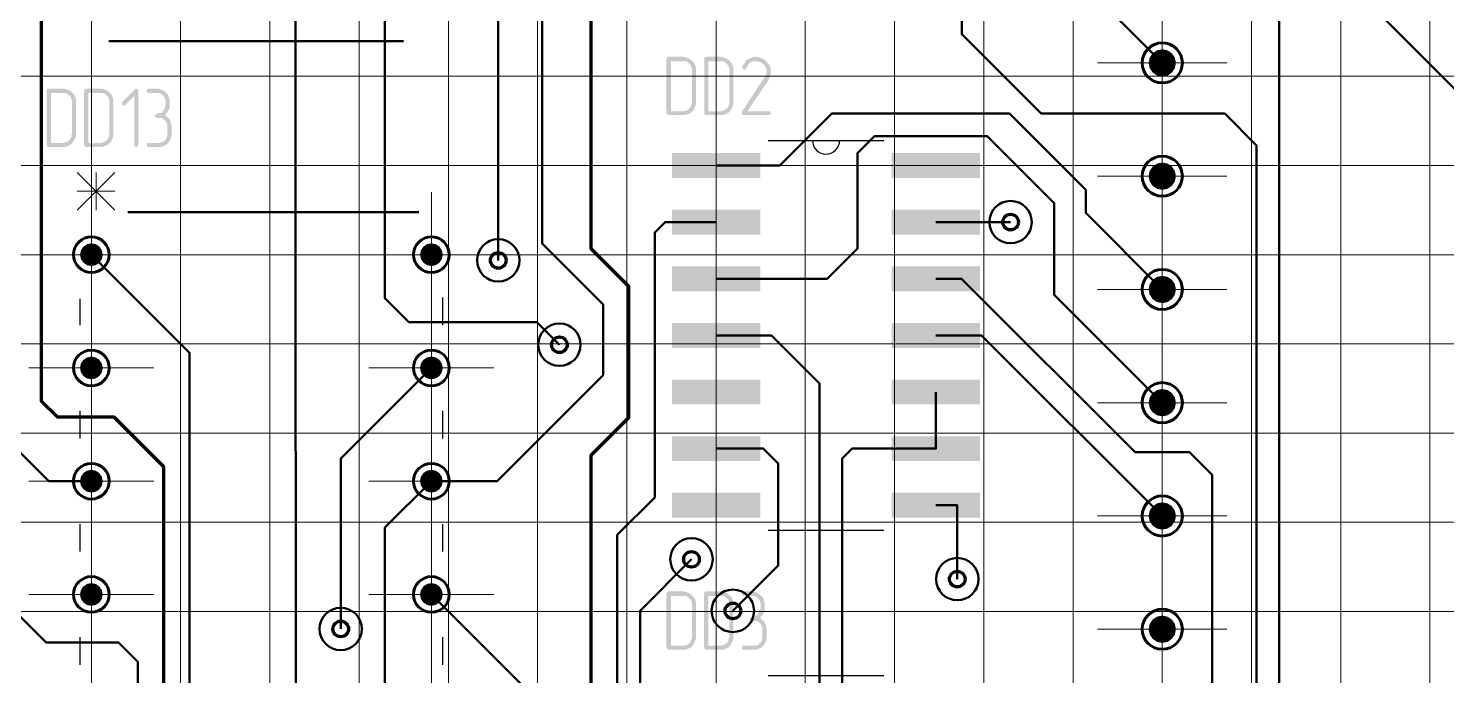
# Model space of a CAD drawing. Extents: x 260 to 1101, y 70 to 664.
# Drawn here: x 508.5 to 572.1, y 451.9 to 480.9 of the extents above; entities that cross this region are included whole.
import ezdxf

# ---------------------------------------------------------------- set-up
doc = ezdxf.new("R2010")
doc.units = 0
doc.header["$MEASUREMENT"] = 0
doc.layers.add('PDF _Геометрия', color=7, linetype='CONTINUOUS')
doc.layers.add('PDF _Сплошная заливка', color=7, linetype='CONTINUOUS')

msp = doc.modelspace()

# ---------------------------------------------------------------- hatches: boundary and pattern name
at = {"layer": 'PDF _Сплошная заливка', "transparency": 33554559}
for points in [[(559.331, 479.386), (558.72, 479.386), (558.766, 479.621), (558.899, 479.819), (559.098, 479.952), (559.331, 479.998)], [(541.155, 479.661), (541.18, 479.661), (541.205, 479.635), (541.256, 479.635), (541.332, 479.61), (541.409, 479.584), (541.459, 479.559), (541.51, 479.534), (541.536, 479.508), (541.586, 479.457), (541.586, 479.457), (541.586, 479.457), (541.612, 479.457), (541.612, 479.432), (541.637, 479.407), (541.637, 479.381), (541.688, 479.33), (541.739, 479.28), (541.764, 479.204), (541.789, 479.153), (541.789, 479.102), (541.789, 479.051), (541.789, 479), (541.789, 479), (541.789, 479), (541.789, 478.975), (541.789, 478.949), (541.789, 478.924), (541.789, 478.899), (541.764, 478.822), (541.764, 478.822), (541.764, 478.822), (541.764, 478.797), (541.739, 478.772), (541.739, 478.746), (541.713, 478.721), (541.688, 478.67), (541.688, 478.619), (540.748, 477.222), (541.688, 477.222), (541.713, 477.222), (541.739, 477.222), (541.764, 477.197), (541.764, 477.197), (541.764, 477.171), (541.789, 477.171), (541.789, 477.146), (541.789, 477.146), (541.789, 477.121), (541.764, 477.095), (541.764, 477.07), (541.764, 477.07), (541.739, 477.07), (541.713, 477.044), (541.688, 477.044), (540.571, 477.044), (540.545, 477.044), (540.545, 477.044), (540.52, 477.07), (540.495, 477.07), (540.495, 477.095), (540.495, 477.121), (540.495, 477.146), (540.495, 477.146), (540.495, 477.171), (540.495, 477.171), (540.495, 477.197), (541.51, 478.746), (541.561, 478.797), (541.586, 478.873), (541.586, 478.873), (541.586, 478.899), (541.586, 478.899), (541.586, 478.924), (541.612, 478.949), (541.612, 479), (541.612, 479.026), (541.612, 479.026), (541.612, 479.051), (541.612, 479.076), (541.586, 479.127), (541.561, 479.178), (541.536, 479.229), (541.51, 479.28), (541.459, 479.33), (541.459, 479.33), (541.434, 479.33), (541.434, 479.356), (541.409, 479.356), (541.383, 479.381), (541.358, 479.407), (541.282, 479.432), (541.282, 479.432), (541.282, 479.432), (541.256, 479.432), (541.231, 479.457), (541.205, 479.457), (541.18, 479.457), (541.104, 479.457), (541.079, 479.457), (541.053, 479.457), (541.028, 479.457), (541.002, 479.457), (540.952, 479.432), (540.901, 479.407), (540.875, 479.381), (540.875, 479.381), (540.85, 479.381), (540.825, 479.356), (540.799, 479.33), (540.774, 479.305), (540.748, 479.254), (540.723, 479.204), (540.698, 479.153), (540.698, 479.153), (540.698, 479.127), (540.672, 479.127), (540.672, 479.102), (540.672, 479.102), (540.647, 479.102), (540.621, 479.102), (540.621, 479.076), (540.596, 479.076), (540.596, 479.102), (540.571, 479.102), (540.545, 479.102), (540.545, 479.102), (540.52, 479.127), (540.52, 479.153), (540.52, 479.178), (540.52, 479.204), (540.52, 479.204), (540.52, 479.229), (540.52, 479.229), (540.545, 479.254), (540.545, 479.28), (540.571, 479.33), (540.621, 479.381), (540.647, 479.457), (540.698, 479.508), (540.774, 479.559), (540.774, 479.559), (540.799, 479.559), (540.825, 479.584), (540.85, 479.61), (540.901, 479.61), (540.977, 479.635), (541.028, 479.661), (541.104, 479.661), (541.129, 479.661)], [(559.331, 479.386), (559.331, 478.774), (559.098, 478.821), (558.899, 478.954), (558.766, 479.152), (558.72, 479.386)], [(513.377, 478.238), (513.402, 478.213), (513.428, 478.213), (513.428, 478.213), (513.428, 478.187), (513.453, 478.162), (513.453, 478.137), (513.453, 475.724), (513.453, 475.698), (513.453, 475.698), (513.428, 475.673), (513.428, 475.647), (513.428, 475.647), (513.402, 475.622), (513.377, 475.622), (513.351, 475.622), (513.351, 475.622), (513.351, 475.622), (513.326, 475.622), (513.301, 475.647), (513.275, 475.647), (513.275, 475.673), (513.275, 475.673), (513.275, 475.724), (513.275, 477.908), (512.869, 477.502), (512.869, 477.502), (512.844, 477.502), (512.818, 477.476), (512.793, 477.476), (512.793, 477.476), (512.767, 477.476), (512.742, 477.502), (512.742, 477.502), (512.717, 477.527), (512.717, 477.527), (512.717, 477.552), (512.717, 477.578), (512.717, 477.578), (512.717, 477.603), (512.717, 477.603), (512.742, 477.654), (513.301, 478.213), (513.301, 478.213), (513.301, 478.213), (513.326, 478.238), (513.351, 478.238), (513.351, 478.238)], [(514.316, 478.238), (514.367, 478.213), (514.418, 478.213), (514.494, 478.187), (514.545, 478.162), (514.621, 478.111), (514.646, 478.086), (514.672, 478.06), (514.697, 478.06), (514.697, 478.06), (514.697, 478.035), (514.723, 478.01), (514.773, 477.959), (514.799, 477.908), (514.824, 477.832), (514.849, 477.756), (514.849, 477.705), (514.849, 477.679), (514.849, 477.476), (514.849, 477.425), (514.849, 477.375), (514.824, 477.349), (514.824, 477.349), (514.824, 477.349), (514.824, 477.324), (514.824, 477.324), (514.824, 477.273), (514.799, 477.248), (514.799, 477.248), (514.773, 477.222), (514.773, 477.197), (514.748, 477.171), (514.723, 477.146), (514.697, 477.121), (514.672, 477.07), (514.646, 477.044), (514.646, 477.044), (514.672, 477.044), (514.672, 477.019), (514.723, 476.994), (514.748, 476.968), (514.773, 476.943), (514.824, 476.892), (514.849, 476.841), (514.849, 476.841), (514.875, 476.816), (514.875, 476.79), (514.9, 476.765), (514.9, 476.714), (514.926, 476.664), (514.926, 476.613), (514.951, 476.562), (514.951, 476.181), (514.951, 476.181), (514.951, 476.155), (514.951, 476.155), (514.926, 476.13), (514.926, 476.105), (514.926, 476.054), (514.9, 475.978), (514.875, 475.901), (514.824, 475.851), (514.799, 475.8), (514.773, 475.774), (514.773, 475.774), (514.748, 475.749), (514.697, 475.724), (514.672, 475.698), (514.596, 475.673), (514.545, 475.647), (514.469, 475.622), (514.418, 475.622), (514.392, 475.622), (513.91, 475.622), (513.885, 475.622), (513.859, 475.622), (513.834, 475.647), (513.834, 475.647), (513.834, 475.673), (513.834, 475.698), (513.808, 475.724), (513.808, 475.724), (513.834, 475.724), (513.834, 475.749), (513.834, 475.774), (513.859, 475.774), (513.859, 475.8), (513.885, 475.8), (513.91, 475.8), (514.418, 475.8), (514.443, 475.825), (514.469, 475.825), (514.519, 475.825), (514.57, 475.851), (514.596, 475.876), (514.646, 475.927), (514.646, 475.927), (514.672, 475.927), (514.672, 475.952), (514.697, 475.978), (514.723, 476.029), (514.723, 476.079), (514.748, 476.13), (514.748, 476.181), (514.748, 476.562), (514.748, 476.562), (514.748, 476.587), (514.748, 476.613), (514.748, 476.638), (514.723, 476.689), (514.697, 476.74), (514.672, 476.765), (514.646, 476.816), (514.646, 476.816), (514.621, 476.841), (514.596, 476.841), (514.57, 476.867), (514.545, 476.892), (514.494, 476.917), (514.443, 476.917), (514.392, 476.917), (514.291, 476.917), (514.265, 476.943), (514.24, 476.943), (514.215, 476.943), (514.215, 476.968), (514.215, 476.968), (514.189, 476.994), (514.189, 477.019), (514.189, 477.019), (514.189, 477.044), (514.215, 477.044), (514.215, 477.07), (514.215, 477.07), (514.24, 477.095), (514.265, 477.095), (514.291, 477.121), (514.316, 477.121), (514.342, 477.121), (514.392, 477.121), (514.418, 477.146), (514.469, 477.146), (514.519, 477.171), (514.545, 477.222), (514.545, 477.222), (514.57, 477.248), (514.596, 477.248), (514.596, 477.299), (514.621, 477.324), (514.646, 477.375), (514.646, 477.425), (514.672, 477.476), (514.672, 477.679), (514.672, 477.679), (514.672, 477.705), (514.646, 477.73), (514.646, 477.756), (514.646, 477.806), (514.621, 477.857), (514.596, 477.883), (514.545, 477.934), (514.545, 477.934), (514.519, 477.959), (514.519, 477.959), (514.469, 477.984), (514.443, 478.01), (514.392, 478.035), (514.342, 478.035), (514.291, 478.035), (513.91, 478.035), (513.885, 478.06), (513.859, 478.06), (513.834, 478.06), (513.834, 478.086), (513.834, 478.086), (513.834, 478.111), (513.808, 478.137), (513.808, 478.137), (513.834, 478.162), (513.834, 478.162), (513.834, 478.187), (513.859, 478.213), (513.859, 478.213), (513.885, 478.213), (513.91, 478.238)], [(559.331, 474.306), (558.72, 474.306), (558.766, 474.541), (558.899, 474.739), (559.098, 474.872), (559.331, 474.918)], [(559.331, 474.306), (559.331, 473.694), (559.098, 473.741), (558.899, 473.874), (558.766, 474.072), (558.72, 474.306)], [(511.348, 470.786), (511.348, 471.296), (511.543, 471.257), (511.709, 471.147), (511.819, 470.981), (511.858, 470.786)], [(526.583, 470.786), (526.583, 471.296), (526.778, 471.257), (526.943, 471.147), (527.054, 470.981), (527.093, 470.786)], [(511.348, 470.786), (511.348, 470.276), (511.153, 470.315), (510.988, 470.426), (510.878, 470.591), (510.839, 470.786)], [(526.583, 470.786), (526.583, 470.276), (526.388, 470.315), (526.223, 470.426), (526.112, 470.591), (526.073, 470.786)], [(559.331, 469.226), (558.72, 469.226), (558.766, 469.461), (558.899, 469.659), (559.098, 469.791), (559.331, 469.838)], [(559.331, 469.226), (559.331, 468.614), (559.098, 468.661), (558.899, 468.794), (558.766, 468.992), (558.72, 469.226)], [(511.348, 465.706), (511.348, 466.216), (511.543, 466.177), (511.709, 466.067), (511.819, 465.901), (511.858, 465.706)], [(526.583, 465.706), (526.583, 466.216), (526.778, 466.177), (526.943, 466.067), (527.054, 465.901), (527.093, 465.706)], [(511.348, 465.706), (511.348, 465.196), (511.153, 465.235), (510.988, 465.346), (510.878, 465.511), (510.839, 465.706)], [(526.583, 465.706), (526.583, 465.196), (526.388, 465.235), (526.223, 465.346), (526.112, 465.511), (526.073, 465.706)], [(559.331, 464.146), (558.72, 464.146), (558.766, 464.381), (558.899, 464.579), (559.098, 464.711), (559.331, 464.758)], [(559.331, 464.146), (559.331, 463.534), (559.098, 463.581), (558.899, 463.714), (558.766, 463.912), (558.72, 464.146)], [(511.348, 460.626), (511.348, 461.136), (511.543, 461.097), (511.709, 460.987), (511.819, 460.821), (511.858, 460.626)], [(526.583, 460.626), (526.583, 461.136), (526.778, 461.097), (526.943, 460.987), (527.054, 460.821), (527.093, 460.626)], [(511.348, 460.626), (511.348, 460.116), (511.153, 460.155), (510.988, 460.266), (510.878, 460.431), (510.839, 460.626)], [(526.583, 460.626), (526.583, 460.116), (526.388, 460.155), (526.223, 460.266), (526.112, 460.431), (526.073, 460.626)], [(559.331, 459.066), (558.72, 459.066), (558.766, 459.301), (558.899, 459.499), (559.098, 459.631), (559.331, 459.678)], [(559.331, 459.066), (559.331, 458.454), (559.098, 458.501), (558.899, 458.634), (558.766, 458.832), (558.72, 459.066)], [(511.348, 455.546), (511.348, 456.056), (511.543, 456.017), (511.709, 455.907), (511.819, 455.741), (511.858, 455.546)], [(526.583, 455.546), (526.583, 456.056), (526.778, 456.017), (526.943, 455.907), (527.054, 455.741), (527.093, 455.546)], [(540.977, 455.683), (541.028, 455.658), (541.079, 455.658), (541.155, 455.632), (541.205, 455.607), (541.282, 455.556), (541.307, 455.531), (541.332, 455.505), (541.358, 455.505), (541.358, 455.505), (541.358, 455.48), (541.409, 455.455), (541.434, 455.404), (541.459, 455.353), (541.485, 455.277), (541.51, 455.2), (541.51, 455.15), (541.51, 455.124), (541.51, 454.921), (541.51, 454.87), (541.51, 454.819), (541.485, 454.794), (541.485, 454.794), (541.485, 454.794), (541.485, 454.769), (541.485, 454.769), (541.485, 454.718), (541.459, 454.692), (541.459, 454.692), (541.434, 454.667), (541.434, 454.642), (541.409, 454.616), (541.409, 454.591), (541.358, 454.565), (541.332, 454.515), (541.307, 454.489), (541.307, 454.489), (541.332, 454.489), (541.332, 454.464), (541.383, 454.438), (541.409, 454.413), (541.434, 454.388), (541.485, 454.337), (541.51, 454.286), (541.51, 454.286), (541.536, 454.261), (541.536, 454.235), (541.561, 454.21), (541.561, 454.159), (541.586, 454.108), (541.586, 454.057), (541.612, 454.007), (541.612, 453.626), (541.612, 453.626), (541.612, 453.6), (541.612, 453.6), (541.586, 453.575), (541.586, 453.549), (541.586, 453.499), (541.561, 453.422), (541.536, 453.346), (541.485, 453.295), (541.459, 453.245), (541.434, 453.219), (541.434, 453.219), (541.409, 453.194), (541.358, 453.168), (541.332, 453.143), (541.256, 453.118), (541.205, 453.092), (541.129, 453.067), (541.079, 453.067), (541.053, 453.067), (540.571, 453.067), (540.545, 453.067), (540.52, 453.067), (540.495, 453.092), (540.495, 453.092), (540.495, 453.118), (540.495, 453.143), (540.495, 453.168), (540.495, 453.168), (540.495, 453.168), (540.495, 453.194), (540.495, 453.219), (540.52, 453.219), (540.52, 453.245), (540.545, 453.245), (540.571, 453.245), (541.079, 453.245), (541.104, 453.27), (541.129, 453.27), (541.18, 453.27), (541.231, 453.295), (541.256, 453.321), (541.307, 453.372), (541.307, 453.372), (541.332, 453.372), (541.332, 453.397), (541.358, 453.422), (541.383, 453.473), (541.409, 453.524), (541.409, 453.575), (541.409, 453.626), (541.409, 454.007), (541.409, 454.007), (541.409, 454.032), (541.409, 454.057), (541.409, 454.083), (541.383, 454.134), (541.358, 454.184), (541.332, 454.21), (541.307, 454.261), (541.307, 454.261), (541.282, 454.286), (541.256, 454.286), (541.231, 454.311), (541.205, 454.337), (541.155, 454.362), (541.104, 454.362), (541.053, 454.362), (540.952, 454.362), (540.926, 454.388), (540.901, 454.388), (540.875, 454.388), (540.875, 454.413), (540.875, 454.413), (540.85, 454.438), (540.85, 454.464), (540.85, 454.464), (540.85, 454.489), (540.875, 454.489), (540.875, 454.515), (540.875, 454.515), (540.901, 454.54), (540.926, 454.54), (540.952, 454.565), (540.977, 454.565), (541.002, 454.565), (541.053, 454.565), (541.079, 454.591), (541.129, 454.591), (541.18, 454.616), (541.205, 454.667), (541.205, 454.667), (541.231, 454.692), (541.256, 454.692), (541.256, 454.743), (541.282, 454.769), (541.307, 454.819), (541.307, 454.87), (541.332, 454.921), (541.332, 455.124), (541.332, 455.124), (541.332, 455.15), (541.307, 455.175), (541.307, 455.2), (541.307, 455.251), (541.282, 455.302), (541.256, 455.327), (541.205, 455.378), (541.205, 455.378), (541.205, 455.404), (541.18, 455.404), (541.129, 455.429), (541.104, 455.455), (541.053, 455.48), (541.002, 455.48), (540.952, 455.48), (540.571, 455.48), (540.545, 455.505), (540.52, 455.505), (540.495, 455.505), (540.495, 455.531), (540.495, 455.531), (540.495, 455.556), (540.495, 455.581), (540.495, 455.581), (540.495, 455.607), (540.495, 455.607), (540.495, 455.632), (540.52, 455.658), (540.52, 455.658), (540.545, 455.658), (540.571, 455.683)], [(511.348, 455.546), (511.348, 455.036), (511.153, 455.075), (510.988, 455.186), (510.878, 455.351), (510.839, 455.546)], [(526.583, 455.546), (526.583, 455.036), (526.388, 455.075), (526.223, 455.186), (526.112, 455.351), (526.073, 455.546)], [(559.331, 453.986), (558.72, 453.986), (558.766, 454.22), (558.899, 454.419), (559.098, 454.551), (559.331, 454.598)], [(559.331, 453.986), (559.331, 453.374), (559.098, 453.421), (558.899, 453.554), (558.766, 453.752), (558.72, 453.986)]]:
    msp.add_hatch(color=256, dxfattribs=at).paths.add_polyline_path(points)
at = {"layer": 'PDF _Сплошная заливка', "true_color": 0xffffff, "transparency": 33554559}
for points in [[(559.331, 479.998), (559.566, 479.952), (559.764, 479.819), (559.897, 479.621), (559.943, 479.386), (559.331, 479.386)], [(559.943, 479.386), (559.897, 479.152), (559.764, 478.954), (559.566, 478.821), (559.331, 478.774), (559.331, 479.386)], [(559.331, 474.918), (559.566, 474.872), (559.764, 474.739), (559.897, 474.541), (559.943, 474.306), (559.331, 474.306)], [(559.943, 474.306), (559.897, 474.072), (559.764, 473.874), (559.566, 473.741), (559.331, 473.694), (559.331, 474.306)], [(510.839, 470.786), (510.878, 470.981), (510.988, 471.147), (511.153, 471.257), (511.348, 471.296), (511.348, 470.786)], [(526.073, 470.786), (526.112, 470.981), (526.223, 471.147), (526.388, 471.257), (526.583, 471.296), (526.583, 470.786)], [(511.858, 470.786), (511.819, 470.591), (511.709, 470.426), (511.543, 470.315), (511.348, 470.276), (511.348, 470.786)], [(527.093, 470.786), (527.054, 470.591), (526.943, 470.426), (526.778, 470.315), (526.583, 470.276), (526.583, 470.786)], [(559.331, 469.838), (559.566, 469.791), (559.764, 469.659), (559.897, 469.461), (559.943, 469.226), (559.331, 469.226)], [(559.943, 469.226), (559.897, 468.992), (559.764, 468.794), (559.566, 468.661), (559.331, 468.614), (559.331, 469.226)], [(510.839, 465.706), (510.878, 465.901), (510.988, 466.067), (511.153, 466.177), (511.348, 466.216), (511.348, 465.706)], [(526.073, 465.706), (526.112, 465.901), (526.223, 466.067), (526.388, 466.177), (526.583, 466.216), (526.583, 465.706)], [(511.858, 465.706), (511.819, 465.511), (511.709, 465.346), (511.543, 465.235), (511.348, 465.196), (511.348, 465.706)], [(527.093, 465.706), (527.054, 465.511), (526.943, 465.346), (526.778, 465.235), (526.583, 465.196), (526.583, 465.706)], [(559.331, 464.758), (559.566, 464.711), (559.764, 464.579), (559.897, 464.381), (559.943, 464.146), (559.331, 464.146)], [(559.943, 464.146), (559.897, 463.912), (559.764, 463.714), (559.566, 463.581), (559.331, 463.534), (559.331, 464.146)], [(510.839, 460.626), (510.878, 460.821), (510.988, 460.987), (511.153, 461.097), (511.348, 461.136), (511.348, 460.626)], [(526.073, 460.626), (526.112, 460.821), (526.223, 460.987), (526.388, 461.097), (526.583, 461.136), (526.583, 460.626)], [(511.858, 460.626), (511.819, 460.431), (511.709, 460.266), (511.543, 460.155), (511.348, 460.116), (511.348, 460.626)], [(527.093, 460.626), (527.054, 460.431), (526.943, 460.266), (526.778, 460.155), (526.583, 460.116), (526.583, 460.626)], [(559.331, 459.678), (559.566, 459.631), (559.764, 459.499), (559.897, 459.301), (559.943, 459.066), (559.331, 459.066)], [(559.943, 459.066), (559.897, 458.832), (559.764, 458.634), (559.566, 458.501), (559.331, 458.454), (559.331, 459.066)], [(510.839, 455.546), (510.878, 455.741), (510.988, 455.907), (511.153, 456.017), (511.348, 456.056), (511.348, 455.546)], [(526.073, 455.546), (526.112, 455.741), (526.223, 455.907), (526.388, 456.017), (526.583, 456.056), (526.583, 455.546)], [(511.858, 455.546), (511.819, 455.351), (511.709, 455.186), (511.543, 455.075), (511.348, 455.036), (511.348, 455.546)], [(527.093, 455.546), (527.054, 455.351), (526.943, 455.186), (526.778, 455.075), (526.583, 455.036), (526.583, 455.546)], [(559.331, 454.598), (559.566, 454.551), (559.764, 454.419), (559.897, 454.22), (559.943, 453.986), (559.331, 453.986)], [(559.943, 453.986), (559.897, 453.752), (559.764, 453.554), (559.566, 453.421), (559.331, 453.374), (559.331, 453.986)]]:
    msp.add_hatch(color=7, dxfattribs=at).paths.add_polyline_path(points)
at = {"layer": 'PDF _Сплошная заливка', "transparency": 33554559}
h = msp.add_hatch(color=256, dxfattribs=at)
h.paths.add_polyline_path([(537.879, 479.457), (537.321, 479.457), (537.321, 477.222), (537.905, 477.222), (537.93, 477.248), (537.955, 477.248), (538.006, 477.248), (538.057, 477.273), (538.082, 477.299), (538.133, 477.324), (538.133, 477.349), (538.159, 477.349), (538.184, 477.375), (538.184, 477.4), (538.209, 477.451), (538.235, 477.502), (538.26, 477.552), (538.26, 477.603), (538.26, 479.102), (538.26, 479.102), (538.26, 479.127), (538.235, 479.153), (538.235, 479.178), (538.235, 479.229), (538.209, 479.28), (538.184, 479.305), (538.133, 479.356), (538.133, 479.356), (538.133, 479.381), (538.108, 479.381), (538.057, 479.407), (538.032, 479.432), (537.981, 479.457), (537.93, 479.457)], flags=0)
h.paths.add_polyline_path([(537.905, 479.661), (537.955, 479.635), (538.006, 479.635), (538.082, 479.61), (538.133, 479.584), (538.209, 479.534), (538.235, 479.508), (538.26, 479.483), (538.285, 479.483), (538.285, 479.483), (538.285, 479.457), (538.311, 479.432), (538.362, 479.381), (538.387, 479.33), (538.412, 479.254), (538.438, 479.178), (538.438, 479.127), (538.438, 479.102), (538.438, 477.603), (538.438, 477.603), (538.438, 477.578), (538.438, 477.578), (538.438, 477.552), (538.438, 477.527), (538.412, 477.476), (538.387, 477.4), (538.362, 477.349), (538.336, 477.273), (538.311, 477.248), (538.26, 477.197), (538.26, 477.197), (538.235, 477.171), (538.209, 477.146), (538.159, 477.121), (538.108, 477.095), (538.032, 477.07), (537.955, 477.044), (537.93, 477.044), (537.879, 477.044), (537.219, 477.044), (537.194, 477.044), (537.168, 477.044), (537.168, 477.07), (537.143, 477.095), (537.143, 477.121), (537.117, 477.146), (537.117, 479.559), (537.117, 479.559), (537.117, 479.559), (537.143, 479.584), (537.143, 479.61), (537.143, 479.635), (537.168, 479.635), (537.194, 479.661), (537.219, 479.661)], flags=0)
h = msp.add_hatch(color=256, dxfattribs=at)
h.paths.add_polyline_path([(539.555, 479.457), (538.996, 479.457), (538.996, 477.222), (539.58, 477.222), (539.606, 477.248), (539.631, 477.248), (539.682, 477.248), (539.733, 477.273), (539.758, 477.299), (539.809, 477.324), (539.809, 477.349), (539.834, 477.349), (539.86, 477.375), (539.885, 477.4), (539.885, 477.451), (539.91, 477.502), (539.936, 477.552), (539.936, 477.603), (539.936, 479.102), (539.936, 479.102), (539.936, 479.127), (539.91, 479.153), (539.91, 479.178), (539.91, 479.229), (539.885, 479.28), (539.86, 479.305), (539.809, 479.356), (539.809, 479.356), (539.809, 479.381), (539.784, 479.381), (539.733, 479.407), (539.707, 479.432), (539.657, 479.457), (539.606, 479.457)], flags=0)
h.paths.add_polyline_path([(539.58, 479.661), (539.631, 479.635), (539.682, 479.635), (539.758, 479.61), (539.809, 479.584), (539.885, 479.534), (539.91, 479.508), (539.936, 479.483), (539.961, 479.483), (539.961, 479.483), (539.961, 479.457), (539.987, 479.432), (540.037, 479.381), (540.063, 479.33), (540.088, 479.254), (540.114, 479.178), (540.114, 479.127), (540.114, 479.102), (540.114, 477.603), (540.114, 477.603), (540.114, 477.578), (540.114, 477.578), (540.114, 477.552), (540.114, 477.527), (540.088, 477.476), (540.063, 477.4), (540.037, 477.349), (540.012, 477.273), (539.987, 477.248), (539.936, 477.197), (539.936, 477.197), (539.91, 477.171), (539.885, 477.146), (539.834, 477.121), (539.784, 477.095), (539.707, 477.07), (539.631, 477.044), (539.606, 477.044), (539.555, 477.044), (538.895, 477.044), (538.869, 477.044), (538.844, 477.044), (538.844, 477.07), (538.819, 477.095), (538.819, 477.121), (538.819, 477.146), (538.819, 479.559), (538.819, 479.559), (538.819, 479.559), (538.819, 479.584), (538.819, 479.61), (538.819, 479.635), (538.844, 479.635), (538.869, 479.661), (538.895, 479.661)], flags=0)
h = msp.add_hatch(color=256, dxfattribs=at)
h.paths.add_polyline_path([(510.101, 478.035), (509.543, 478.035), (509.543, 475.8), (510.127, 475.8), (510.152, 475.825), (510.177, 475.825), (510.228, 475.825), (510.279, 475.851), (510.304, 475.876), (510.355, 475.901), (510.355, 475.927), (510.381, 475.927), (510.381, 475.952), (510.406, 475.978), (510.431, 476.029), (510.457, 476.079), (510.457, 476.13), (510.482, 476.181), (510.482, 477.679), (510.482, 477.679), (510.482, 477.705), (510.457, 477.73), (510.457, 477.756), (510.457, 477.806), (510.431, 477.857), (510.406, 477.883), (510.355, 477.934), (510.355, 477.934), (510.33, 477.959), (510.304, 477.959), (510.279, 477.984), (510.254, 478.01), (510.203, 478.035), (510.152, 478.035)], flags=0)
h.paths.add_polyline_path([(510.127, 478.238), (510.177, 478.213), (510.228, 478.213), (510.279, 478.187), (510.355, 478.162), (510.431, 478.111), (510.457, 478.086), (510.482, 478.06), (510.482, 478.06), (510.508, 478.06), (510.508, 478.035), (510.533, 478.01), (510.584, 477.959), (510.609, 477.908), (510.635, 477.832), (510.66, 477.756), (510.66, 477.705), (510.66, 477.679), (510.66, 476.181), (510.66, 476.181), (510.66, 476.155), (510.66, 476.155), (510.66, 476.13), (510.66, 476.105), (510.635, 476.054), (510.609, 475.978), (510.584, 475.927), (510.533, 475.851), (510.508, 475.825), (510.482, 475.774), (510.482, 475.774), (510.457, 475.749), (510.431, 475.724), (510.381, 475.698), (510.33, 475.673), (510.254, 475.647), (510.177, 475.622), (510.127, 475.622), (510.101, 475.622), (509.416, 475.622), (509.416, 475.622), (509.39, 475.622), (509.39, 475.647), (509.365, 475.673), (509.365, 475.698), (509.34, 475.724), (509.34, 478.137), (509.34, 478.137), (509.34, 478.137), (509.365, 478.162), (509.365, 478.187), (509.365, 478.213), (509.39, 478.213), (509.416, 478.238), (509.441, 478.238)], flags=0)
h = msp.add_hatch(color=256, dxfattribs=at)
h.paths.add_polyline_path([(511.777, 478.035), (511.219, 478.035), (511.219, 475.8), (511.803, 475.8), (511.828, 475.825), (511.853, 475.825), (511.904, 475.825), (511.955, 475.851), (511.98, 475.876), (512.031, 475.901), (512.031, 475.927), (512.056, 475.927), (512.082, 475.952), (512.082, 475.978), (512.107, 476.029), (512.133, 476.079), (512.133, 476.13), (512.158, 476.181), (512.158, 477.679), (512.158, 477.679), (512.158, 477.705), (512.133, 477.73), (512.133, 477.756), (512.133, 477.806), (512.107, 477.857), (512.082, 477.883), (512.031, 477.934), (512.031, 477.934), (512.006, 477.959), (511.98, 477.959), (511.955, 477.984), (511.929, 478.01), (511.879, 478.035), (511.828, 478.035)], flags=0)
h.paths.add_polyline_path([(511.803, 478.238), (511.853, 478.213), (511.904, 478.213), (511.955, 478.187), (512.031, 478.162), (512.107, 478.111), (512.133, 478.086), (512.158, 478.06), (512.158, 478.06), (512.183, 478.06), (512.183, 478.035), (512.209, 478.01), (512.26, 477.959), (512.285, 477.908), (512.31, 477.832), (512.336, 477.756), (512.336, 477.705), (512.336, 477.679), (512.336, 476.181), (512.336, 476.181), (512.336, 476.155), (512.336, 476.155), (512.336, 476.13), (512.336, 476.105), (512.31, 476.054), (512.285, 475.978), (512.26, 475.927), (512.234, 475.851), (512.183, 475.825), (512.158, 475.774), (512.158, 475.774), (512.133, 475.749), (512.107, 475.724), (512.056, 475.698), (512.006, 475.673), (511.929, 475.647), (511.853, 475.622), (511.803, 475.622), (511.777, 475.622), (511.092, 475.622), (511.092, 475.622), (511.066, 475.622), (511.066, 475.647), (511.041, 475.673), (511.041, 475.698), (511.015, 475.724), (511.015, 478.137), (511.015, 478.137), (511.015, 478.137), (511.041, 478.162), (511.041, 478.187), (511.041, 478.213), (511.066, 478.213), (511.092, 478.238), (511.117, 478.238)], flags=0)
h = msp.add_hatch(color=256, dxfattribs=at)
h.paths.add_polyline_path([(537.879, 455.48), (537.321, 455.48), (537.321, 453.245), (537.905, 453.245), (537.93, 453.27), (537.955, 453.27), (538.006, 453.27), (538.057, 453.295), (538.082, 453.321), (538.133, 453.346), (538.133, 453.372), (538.159, 453.372), (538.184, 453.397), (538.184, 453.422), (538.209, 453.473), (538.235, 453.524), (538.235, 453.575), (538.26, 453.626), (538.26, 455.124), (538.26, 455.124), (538.26, 455.15), (538.235, 455.175), (538.235, 455.2), (538.235, 455.251), (538.209, 455.302), (538.184, 455.327), (538.133, 455.378), (538.133, 455.378), (538.108, 455.404), (538.082, 455.404), (538.057, 455.429), (538.032, 455.455), (537.981, 455.48), (537.93, 455.48)], flags=0)
h.paths.add_polyline_path([(537.905, 455.683), (537.955, 455.658), (538.006, 455.658), (538.057, 455.632), (538.133, 455.607), (538.209, 455.556), (538.235, 455.531), (538.26, 455.505), (538.26, 455.505), (538.285, 455.505), (538.285, 455.48), (538.311, 455.455), (538.362, 455.404), (538.387, 455.353), (538.412, 455.277), (538.438, 455.2), (538.438, 455.15), (538.438, 455.124), (538.438, 453.626), (538.438, 453.626), (538.438, 453.6), (538.438, 453.6), (538.438, 453.575), (538.438, 453.549), (538.412, 453.499), (538.387, 453.422), (538.362, 453.372), (538.336, 453.295), (538.285, 453.27), (538.26, 453.219), (538.26, 453.219), (538.235, 453.194), (538.209, 453.168), (538.159, 453.143), (538.108, 453.118), (538.032, 453.092), (537.955, 453.067), (537.905, 453.067), (537.879, 453.067), (537.194, 453.067), (537.194, 453.067), (537.168, 453.067), (537.168, 453.092), (537.143, 453.118), (537.143, 453.143), (537.117, 453.168), (537.117, 455.581), (537.117, 455.581), (537.117, 455.581), (537.143, 455.607), (537.143, 455.632), (537.143, 455.658), (537.168, 455.658), (537.194, 455.683), (537.219, 455.683)], flags=0)
h = msp.add_hatch(color=256, dxfattribs=at)
h.paths.add_polyline_path([(539.555, 455.48), (538.996, 455.48), (538.996, 453.245), (539.58, 453.245), (539.606, 453.27), (539.631, 453.27), (539.682, 453.27), (539.733, 453.295), (539.758, 453.321), (539.809, 453.346), (539.809, 453.372), (539.834, 453.372), (539.86, 453.397), (539.86, 453.422), (539.885, 453.473), (539.91, 453.524), (539.91, 453.575), (539.936, 453.626), (539.936, 455.124), (539.936, 455.124), (539.936, 455.15), (539.91, 455.175), (539.91, 455.2), (539.91, 455.251), (539.885, 455.302), (539.86, 455.327), (539.809, 455.378), (539.809, 455.378), (539.809, 455.404), (539.784, 455.404), (539.733, 455.429), (539.707, 455.455), (539.657, 455.48), (539.606, 455.48)], flags=0)
h.paths.add_polyline_path([(539.58, 455.683), (539.631, 455.658), (539.682, 455.658), (539.733, 455.632), (539.809, 455.607), (539.885, 455.556), (539.91, 455.531), (539.936, 455.505), (539.961, 455.505), (539.961, 455.505), (539.961, 455.48), (539.987, 455.455), (540.037, 455.404), (540.063, 455.353), (540.088, 455.277), (540.114, 455.2), (540.114, 455.15), (540.114, 455.124), (540.114, 453.626), (540.114, 453.626), (540.114, 453.6), (540.114, 453.6), (540.114, 453.575), (540.114, 453.549), (540.088, 453.499), (540.063, 453.422), (540.037, 453.372), (540.012, 453.295), (539.987, 453.27), (539.936, 453.219), (539.936, 453.219), (539.91, 453.194), (539.885, 453.168), (539.834, 453.143), (539.784, 453.118), (539.707, 453.092), (539.631, 453.067), (539.606, 453.067), (539.555, 453.067), (538.895, 453.067), (538.869, 453.067), (538.844, 453.067), (538.844, 453.092), (538.819, 453.118), (538.819, 453.143), (538.793, 453.168), (538.793, 455.581), (538.793, 455.581), (538.793, 455.581), (538.819, 455.607), (538.819, 455.632), (538.819, 455.658), (538.844, 455.658), (538.869, 455.683), (538.895, 455.683)], flags=0)

# ---------------------------------------------------------------- linework, layer by layer
at = {"layer": 'PDF _Геометрия', "lineweight": 18}
for points in [[(511.348, 380.306), (511.348, 382.786), (511.348, 592.786)], [(515.347, 381.546), (515.347, 382.786), (515.347, 592.786)], [(519.345, 380.306), (519.345, 382.786), (519.345, 592.786)], [(523.344, 381.546), (523.344, 382.786), (523.344, 592.786)], [(527.343, 380.306), (527.343, 382.786), (527.343, 592.786)], [(531.341, 381.546), (531.341, 382.786), (531.341, 592.786)], [(535.34, 380.306), (535.34, 382.786), (535.34, 592.786)], [(539.338, 381.546), (539.338, 382.786), (539.338, 592.786)], [(543.337, 380.306), (543.337, 382.786), (543.337, 592.786)], [(547.336, 381.546), (547.336, 382.786), (547.336, 592.786)], [(551.334, 380.306), (551.334, 382.786), (551.334, 592.786)], [(555.333, 381.546), (555.333, 382.786), (555.333, 592.786)], [(559.331, 380.306), (559.331, 382.786), (559.331, 592.786)], [(563.33, 381.546), (563.33, 382.786), (563.33, 592.786)], [(567.329, 380.306), (567.329, 382.786), (567.329, 592.786)], [(571.327, 381.546), (571.327, 382.786), (571.327, 592.786)], [(559.331, 476.486), (559.331, 482.286)], [(559.331, 476.786), (559.331, 481.986)], [(556.433, 479.386), (562.231, 479.386)], [(556.732, 479.386), (561.931, 479.386)], [(324.934, 478.786), (327.413, 478.786), (647.301, 478.786)], [(559.331, 471.406), (559.331, 477.206)], [(559.331, 471.706), (559.331, 476.906)], [(326.173, 474.786), (327.413, 474.786), (647.301, 474.786)], [(556.433, 474.306), (562.231, 474.306)], [(556.732, 474.306), (561.931, 474.306)], [(511.348, 467.986), (511.348, 473.586)], [(526.583, 467.986), (526.583, 473.586)], [(511.348, 468.286), (511.348, 473.286)], [(526.583, 468.286), (526.583, 473.286)], [(559.331, 466.326), (559.331, 472.126)], [(559.331, 466.626), (559.331, 471.826)], [(324.934, 470.786), (327.413, 470.786), (647.301, 470.786)], [(508.549, 470.786), (514.147, 470.786)], [(508.849, 470.786), (513.848, 470.786)], [(523.784, 470.786), (529.382, 470.786)], [(524.084, 470.786), (529.082, 470.786)], [(556.433, 469.226), (562.231, 469.226)], [(556.732, 469.226), (561.931, 469.226)], [(511.348, 462.906), (511.348, 468.506)], [(526.583, 462.906), (526.583, 468.506)], [(511.348, 463.206), (511.348, 468.206)], [(526.583, 463.206), (526.583, 468.206)], [(326.173, 466.786), (327.413, 466.786), (647.301, 466.786)], [(559.331, 461.246), (559.331, 467.046)], [(559.331, 461.546), (559.331, 466.746)], [(508.549, 465.706), (514.147, 465.706)], [(508.849, 465.706), (513.848, 465.706)], [(523.784, 465.706), (529.382, 465.706)], [(524.084, 465.706), (529.082, 465.706)], [(556.433, 464.146), (562.231, 464.146)], [(556.732, 464.146), (561.931, 464.146)], [(511.348, 457.826), (511.348, 463.426)], [(526.583, 457.826), (526.583, 463.426)], [(324.934, 462.786), (327.413, 462.786), (647.301, 462.786)], [(511.348, 458.126), (511.348, 463.126)], [(526.583, 458.126), (526.583, 463.126)], [(559.331, 456.166), (559.331, 461.966)], [(559.331, 456.466), (559.331, 461.666)], [(508.549, 460.626), (514.147, 460.626)], [(508.849, 460.626), (513.848, 460.626)], [(523.784, 460.626), (529.382, 460.626)], [(524.084, 460.626), (529.082, 460.626)], [(556.433, 459.066), (562.231, 459.066)], [(556.732, 459.066), (561.931, 459.066)], [(326.173, 458.786), (327.413, 458.786), (647.301, 458.786)], [(511.348, 452.746), (511.348, 458.346)], [(526.583, 452.746), (526.583, 458.346)], [(511.348, 453.046), (511.348, 458.046)], [(526.583, 453.046), (526.583, 458.046)], [(559.331, 451.086), (559.331, 456.886)], [(559.331, 451.386), (559.331, 456.586)], [(508.549, 455.546), (514.147, 455.546)], [(508.849, 455.546), (513.848, 455.546)], [(523.784, 455.546), (529.382, 455.546)], [(524.084, 455.546), (529.082, 455.546)], [(324.934, 454.786), (327.413, 454.786), (647.301, 454.786)], [(556.433, 453.986), (562.231, 453.986)], [(556.732, 453.986), (561.931, 453.986)], [(511.348, 447.666), (511.348, 453.266)], [(526.583, 447.666), (526.583, 453.266)], [(511.348, 447.966), (511.348, 452.966)], [(526.583, 447.966), (526.583, 452.966)]]:
    msp.add_lwpolyline(points, dxfattribs=at)
at = {"layer": 'PDF _Геометрия', "lineweight": 80}
for points in [[(508.047, 397), (506.829, 398.219), (506.829, 426.667), (505.03, 428.466), (499.353, 428.466), (503.782, 432.897), (503.782, 447.089), (505.254, 448.562), (508.301, 448.562), (508.911, 447.953), (508.911, 444.193), (509.925, 443.178), (512.364, 443.178), (514.588, 445.403), (514.588, 461.272), (512.364, 463.497), (509.825, 463.497), (509.114, 464.208), (509.114, 507.471), (511.348, 509.706), (499.073, 521.986), (499.073, 530.786), (503.511, 535.226), (503.511, 542.786)], [(601.317, 399.786), (597.812, 396.28), (591.32, 396.28), (583.323, 396.28), (575.326, 396.28), (567.329, 396.28), (563.349, 396.28), (563.248, 396.179), (559.331, 396.179), (553.303, 396.179), (543.29, 406.195), (543.29, 410.786), (539.177, 410.786), (539.177, 428.344), (533.74, 433.782), (533.74, 461.793), (535.436, 463.49), (535.436, 469.356), (533.74, 471.053), (533.74, 506.318), (540.73, 513.311), (540.73, 514.786)]]:
    msp.add_lwpolyline(points, dxfattribs=at)
at = {"layer": 'PDF _Геометрия', "lineweight": 50}
for points in [[(606.413, 527.556), (606.413, 512.367), (607.682, 511.097), (607.682, 499.159), (599.1, 490.574), (599.1, 478.178), (597.729, 476.807), (573.85, 476.807), (561.115, 489.546), (559.331, 489.546), (561.539, 491.754), (561.539, 501.038), (560.663, 501.914), (558.766, 501.914), (557.103, 503.578), (557.103, 527.821)], [(429.377, 438.626), (442.686, 451.94), (442.686, 504.86), (453.369, 515.546), (453.369, 518.629), (456.046, 521.308), (493.321, 521.308), (496.977, 517.65), (496.977, 473.098), (509.444, 460.626), (511.348, 460.626)], [(511.348, 445.386), (513.43, 447.469), (513.43, 452.524), (512.567, 453.388), (509.317, 453.388), (496.723, 465.986), (489.235, 465.986), (487.204, 468.018), (485.32, 468.018), (484.304, 467.002), (484.304, 465.654), (477.832, 459.179), (475.1, 459.179), (469.569, 464.712), (469.569, 498.221), (463.525, 504.267), (463.525, 515.546)], [(559.331, 479.386), (551.946, 486.774), (551.946, 498.762), (552.726, 499.542), (552.726, 514.786)], [(518.001, 422.705), (518.001, 434.987), (520.512, 437.499), (520.489, 486.459), (520.489, 503.61), (524.501, 507.624), (526.583, 509.706)], [(554.97, 439.672), (554.97, 433.779), (557.306, 431.442), (562.537, 431.442), (563.552, 432.458), (563.552, 475.689), (562.131, 477.111), (553.907, 477.111), (550.349, 480.67), (550.349, 503.782), (544.408, 509.725)], [(524.501, 507.624), (524.501, 468.831), (525.567, 467.764), (531.306, 467.764), (532.321, 466.748)], [(555.935, 497.584), (555.935, 487.83), (556.443, 487.322), (559.287, 487.322), (559.947, 486.662), (561.572, 486.662), (564.568, 483.665), (564.568, 427.378), (563.248, 426.057), (556.808, 426.057), (547.323, 435.546), (549.19, 435.546)], [(526.634, 427.836), (524.501, 429.969), (524.501, 458.543), (526.583, 460.626), (529.53, 460.626), (534.279, 465.377), (534.279, 468.554), (531.547, 471.286), (531.547, 493.482), (531.458, 493.571)], [(529.579, 470.531), (529.579, 483.716)], [(512.131, 480.369), (525.335, 480.369)], [(559.331, 469.226), (555.901, 472.658), (555.901, 473.691), (552.482, 477.111), (544.524, 477.111), (542.2, 474.786), (539.338, 474.786)], [(559.331, 464.146), (554.49, 468.989), (554.49, 473.098), (551.486, 476.103), (546.439, 476.103), (545.677, 475.341), (545.677, 471.066), (544.318, 469.706), (539.338, 469.706)], [(512.987, 472.691), (526.021, 472.691)], [(539.338, 472.246), (537.056, 472.246), (536.594, 471.784), (536.594, 459.897), (534.911, 458.214), (534.911, 435.71), (538.517, 432.103), (541.107, 432.103), (547.088, 438.086), (549.19, 438.086)], [(549.19, 472.246), (552.533, 472.246)], [(511.348, 424.786), (514.713, 428.152), (514.713, 443.018), (515.745, 444.051), (515.745, 466.387), (511.348, 470.786)], [(561.572, 436.217), (561.572, 460.906), (560.556, 461.922), (558.119, 461.922), (550.337, 469.706), (549.19, 469.706)], [(539.338, 467.166), (541.818, 467.166), (543.978, 465.005), (543.978, 448.64), (543.036, 447.698)], [(549.19, 467.166), (551.234, 467.166), (559.331, 459.066)], [(522.52, 453.998), (522.52, 461.642), (526.583, 465.706)], [(539.338, 443.166), (542.833, 443.166), (544.994, 445.327), (544.994, 461.645), (545.435, 462.086), (549.19, 462.086), (549.19, 464.626)], [(540.091, 454.81), (542.122, 456.842), (542.122, 461.414), (541.45, 462.086), (539.338, 462.086)], [(550.146, 456.233), (550.146, 459.546), (549.19, 459.546)], [(549.19, 440.626), (547.431, 440.626), (547.431, 441.247), (546.896, 441.782), (544.672, 441.782), (543.517, 440.626), (539.338, 440.626), (537.247, 440.626), (535.934, 441.94), (535.934, 454.818), (538.237, 457.122)], [(534.375, 428.586), (530.747, 432.216), (530.747, 451.381), (526.583, 455.546)]]:
    msp.add_lwpolyline(points, dxfattribs=at)
at = {"layer": 'PDF _Геометрия', "lineweight": 30}
for points in [[(541.674, 475.904), (543.655, 475.904), (544.874, 475.904), (546.854, 475.904)], [(510.84, 467.626), (510.84, 468.8)], [(527.091, 467.626), (527.091, 468.866)], [(510.84, 462.546), (510.84, 463.786)], [(527.091, 462.546), (527.091, 463.786)], [(510.84, 457.466), (510.84, 458.706)], [(527.091, 457.466), (527.091, 458.706)], [(541.674, 458.429), (546.854, 458.429)], [(510.84, 452.386), (510.84, 453.626)], [(527.091, 452.386), (527.091, 453.626)], [(541.674, 451.904), (543.655, 451.904), (544.874, 451.904), (546.854, 451.904)]]:
    msp.add_lwpolyline(points, dxfattribs=at)
msp.add_lwpolyline([(543.655, 475.904, 0.4142), (544.264, 475.294, 0.414225), (544.874, 475.904)], format="xyb", dxfattribs=at)
at = {"layer": 'PDF _Геометрия', "lineweight": 15}
for points in [[(510.713, 474.477), (512.406, 472.784)], [(510.713, 472.784), (512.406, 474.477)], [(511.56, 472.784), (511.56, 474.477)], [(510.713, 473.631), (512.406, 473.631)]]:
    msp.add_lwpolyline(points, dxfattribs=at)
at = {"layer": 'PDF _Геометрия', "lineweight": 60}
for centre, radius in [((559.331, 479.387), 0.9), ((559.331, 479.387), 0.9), ((559.331, 474.307), 0.9), ((559.331, 474.307), 0.9), ((511.348, 470.786), 0.8), ((511.348, 470.786), 0.8), ((526.583, 470.786), 0.8), ((526.583, 470.786), 0.8), ((559.331, 469.227), 0.9), ((559.331, 469.227), 0.9), ((511.348, 465.706), 0.8), ((511.348, 465.706), 0.8), ((526.583, 465.706), 0.8), ((526.583, 465.706), 0.8), ((559.331, 464.147), 0.9), ((559.331, 464.147), 0.9), ((511.348, 460.626), 0.8), ((511.348, 460.626), 0.8), ((526.583, 460.626), 0.8), ((526.583, 460.626), 0.8), ((559.331, 459.066), 0.9), ((559.331, 459.066), 0.9), ((511.348, 455.546), 0.8), ((511.348, 455.546), 0.8), ((526.583, 455.546), 0.8), ((526.583, 455.546), 0.8), ((559.331, 453.986), 0.9), ((559.331, 453.986), 0.9)]:
    msp.add_circle(centre, radius, dxfattribs=at)
at = {"layer": 'PDF _Геометрия', "lineweight": 50}
for centre in [(552.533, 472.246), (529.579, 470.531), (532.321, 466.748), (538.237, 457.122), (550.146, 456.233), (540.091, 454.811), (522.52, 453.998)]:
    msp.add_circle(centre, 0.95, dxfattribs=at)
at = {"layer": 'PDF _Геометрия', "color": 7, "lineweight": 70, "true_color": 0xffffff}
for centre in [(552.533, 472.246), (529.579, 470.531), (532.321, 466.748), (538.237, 457.122), (550.146, 456.233), (540.091, 454.81), (522.52, 453.998)]:
    msp.add_circle(centre, 0.35, dxfattribs=at)
at = {"layer": 'PDF _Сплошная заливка', "lineweight": 60, "transparency": 33554559}
for points in [[(537.358, 474.227), (537.358, 475.345), (541.319, 474.227), (541.319, 475.345)], [(537.358, 474.227), (537.358, 475.345), (541.319, 474.227), (541.319, 475.345)], [(547.21, 474.227), (547.21, 475.345), (551.171, 474.227), (551.171, 475.345)], [(547.21, 474.227), (547.21, 475.345), (551.171, 474.227), (551.171, 475.345)], [(537.358, 471.687), (537.358, 472.805), (541.319, 471.687), (541.319, 472.805)], [(537.358, 471.687), (537.358, 472.805), (541.319, 471.687), (541.319, 472.805)], [(547.21, 471.687), (547.21, 472.805), (551.171, 471.687), (551.171, 472.805)], [(547.21, 471.687), (547.21, 472.805), (551.171, 471.687), (551.171, 472.805)], [(537.358, 469.147), (537.358, 470.265), (541.319, 469.147), (541.319, 470.265)], [(537.358, 469.147), (537.358, 470.265), (541.319, 469.147), (541.319, 470.265)], [(547.21, 469.147), (547.21, 470.265), (551.171, 469.147), (551.171, 470.265)], [(547.21, 469.147), (547.21, 470.265), (551.171, 469.147), (551.171, 470.265)], [(537.358, 466.607), (537.358, 467.725), (541.319, 466.607), (541.319, 467.725)], [(537.358, 466.607), (537.358, 467.725), (541.319, 466.607), (541.319, 467.725)], [(547.21, 466.607), (547.21, 467.725), (551.171, 466.607), (551.171, 467.725)], [(547.21, 466.607), (547.21, 467.725), (551.171, 466.607), (551.171, 467.725)], [(537.358, 464.067), (537.358, 465.185), (541.319, 464.067), (541.319, 465.185)], [(537.358, 464.067), (537.358, 465.185), (541.319, 464.067), (541.319, 465.185)], [(547.21, 464.067), (547.21, 465.185), (551.171, 464.067), (551.171, 465.185)], [(547.21, 464.067), (547.21, 465.185), (551.171, 464.067), (551.171, 465.185)], [(537.358, 461.527), (537.358, 462.645), (541.319, 461.527), (541.319, 462.645)], [(537.358, 461.527), (537.358, 462.645), (541.319, 461.527), (541.319, 462.645)], [(547.21, 461.527), (547.21, 462.645), (551.171, 461.527), (551.171, 462.645)], [(547.21, 461.527), (547.21, 462.645), (551.171, 461.527), (551.171, 462.645)], [(537.358, 458.987), (537.358, 460.105), (541.319, 458.987), (541.319, 460.105)], [(537.358, 458.987), (537.358, 460.105), (541.319, 458.987), (541.319, 460.105)], [(547.21, 458.987), (547.21, 460.105), (551.171, 458.987), (551.171, 460.105)], [(547.21, 458.987), (547.21, 460.105), (551.171, 458.987), (551.171, 460.105)]]:
    msp.add_solid(points, dxfattribs=at)

doc.saveas('drawing.dxf')
